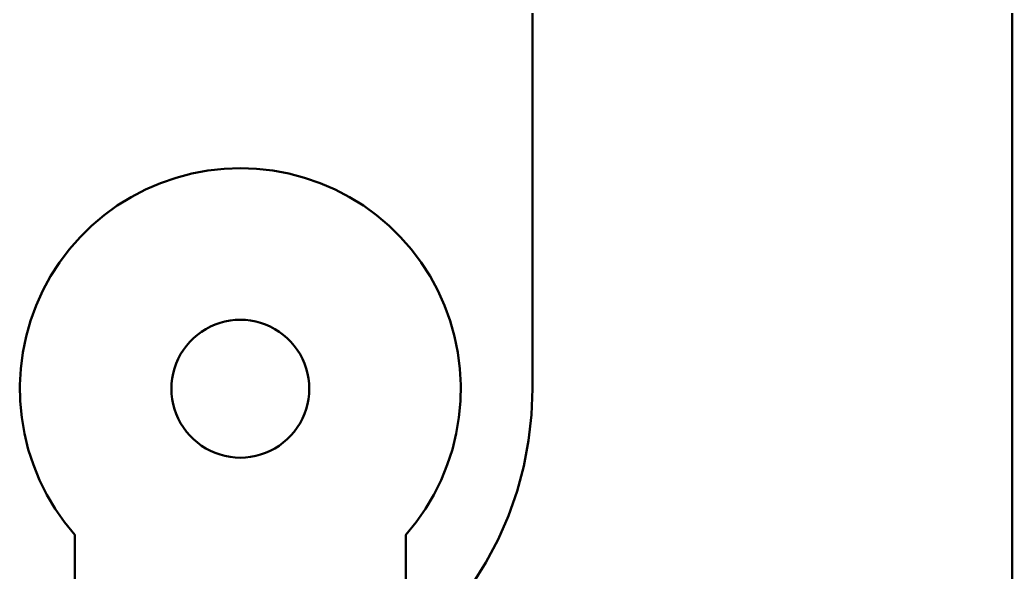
# Model space of a CAD drawing. Header units: millimetres. Extents: x 0 to 420, y 0 to 297.
# Drawn here: x 167 to 179, y 237.12 to 243.79 of the extents above; entities that cross this region are included whole.
import ezdxf

# ---------------------------------------------------------------- set-up
doc = ezdxf.new("R2010")
doc.units = ezdxf.units.MM
doc.linetypes.add('DASHED', pattern=[1.524, 1.27, -0.254])
doc.layers.add('HIDDEN', color=8, linetype='DASHED', lineweight=25)
doc.layers.add('VISIBLE', color=7, linetype='CONTINUOUS', lineweight=50)

msp = doc.modelspace()

# ---------------------------------------------------------------- linework, layer by layer
at = {"layer": 'HIDDEN'}
for points in [[(179, 272), (179, 235.33333)], [(179, 235.33333), (179, 272)], [(179, 233.66667), (179, 272)], [(173.2, 262.3467), (173.2, 239.33333)], [(169.07964, 241.93458), (168.88896, 241.88408)], [(169.27352, 241.97086), (169.07964, 241.93458)], [(169.46955, 241.9927), (169.27352, 241.97086)], [(169.66667, 242), (169.46955, 241.9927)], [(169.86378, 241.9927), (169.66667, 242)], [(170.05981, 241.97086), (169.86378, 241.9927)], [(170.2537, 241.93458), (170.05981, 241.97086)], [(170.44437, 241.88408), (170.2537, 241.93458)], [(168.70255, 241.81961), (168.52141, 241.74155)], [(168.88896, 241.88408), (168.70255, 241.81961)], [(170.63079, 241.81961), (170.44437, 241.88408)], [(170.81193, 241.74155), (170.63079, 241.81961)], [(168.52141, 241.74155), (168.34653, 241.6503)], [(170.9868, 241.6503), (170.81193, 241.74155)], [(168.34653, 241.6503), (168.17888, 241.54638)], [(171.15446, 241.54638), (170.9868, 241.6503)], [(168.17888, 241.54638), (168.01936, 241.43036)], [(171.31397, 241.43036), (171.15446, 241.54638)], [(168.01936, 241.43036), (167.86886, 241.30286)], [(171.46447, 241.30286), (171.31397, 241.43036)], [(167.86886, 241.30286), (167.7282, 241.16458)], [(171.60513, 241.16458), (171.46447, 241.30286)], [(167.7282, 241.16458), (167.59814, 241.01628)], [(171.73519, 241.01628), (171.60513, 241.16458)], [(167.59814, 241.01628), (167.4794, 240.85878)], [(171.85393, 240.85878), (171.73519, 241.01628)], [(167.4794, 240.85878), (167.37263, 240.69293)], [(171.96071, 240.69293), (171.85393, 240.85878)], [(167.37263, 240.69293), (167.27841, 240.51964)], [(172.05493, 240.51964), (171.96071, 240.69293)], [(167.27841, 240.51964), (167.19725, 240.33986)], [(172.13608, 240.33986), (172.05493, 240.51964)], [(167.19725, 240.33986), (167.12961, 240.15457)], [(172.20373, 240.15457), (172.13608, 240.33986)], [(167.12961, 240.15457), (167.07584, 239.96479)], [(169.36222, 240.10906), (169.42104, 240.12964)], [(169.42104, 240.12964), (169.48123, 240.14577)], [(169.48123, 240.14577), (169.54246, 240.15736)], [(169.54246, 240.15736), (169.60439, 240.16434)], [(169.60439, 240.16434), (169.66667, 240.16667)], [(169.66667, 240.16667), (169.72894, 240.16434)], [(169.72894, 240.16434), (169.79087, 240.15736)], [(169.79087, 240.15736), (169.8521, 240.14577)], [(169.8521, 240.14577), (169.9123, 240.12964)], [(169.9123, 240.12964), (169.97112, 240.10906)], [(172.25749, 239.96479), (172.20373, 240.15457)], [(169.14709, 239.98486), (169.19723, 240.02187)], [(169.19723, 240.02187), (169.25, 240.05502)], [(169.25, 240.05502), (169.3051, 240.08414)], [(169.3051, 240.08414), (169.36222, 240.10906)], [(169.97112, 240.10906), (170.02824, 240.08414)], [(170.02824, 240.08414), (170.08333, 240.05502)], [(170.08333, 240.05502), (170.1361, 240.02187)], [(170.1361, 240.02187), (170.18624, 239.98486)], [(167.07584, 239.96479), (167.03625, 239.77156)], [(169.01514, 239.85291), (169.05579, 239.90014)], [(169.05579, 239.90014), (169.09986, 239.94421)], [(169.09986, 239.94421), (169.14709, 239.98486)], [(170.18624, 239.98486), (170.23348, 239.94421)], [(170.23348, 239.94421), (170.27754, 239.90014)], [(170.27754, 239.90014), (170.31819, 239.85291)], [(172.29708, 239.77156), (172.25749, 239.96479)], [(167.03625, 239.77156), (167.01106, 239.57593)], [(168.94498, 239.75), (168.97813, 239.80277)], [(168.97813, 239.80277), (169.01514, 239.85291)], [(170.31819, 239.85291), (170.3552, 239.80277)], [(170.3552, 239.80277), (170.38835, 239.75)], [(172.32228, 239.57593), (172.29708, 239.77156)], [(168.87036, 239.57896), (168.89094, 239.63778)], [(168.89094, 239.63778), (168.91586, 239.6949)], [(168.91586, 239.6949), (168.94498, 239.75)], [(170.38835, 239.75), (170.41747, 239.6949)], [(170.41747, 239.6949), (170.44239, 239.63778)], [(170.44239, 239.63778), (170.46298, 239.57896)], [(167.01106, 239.57593), (167.00039, 239.37897)], [(168.84264, 239.45754), (168.85423, 239.51877)], [(168.85423, 239.51877), (168.87036, 239.57896)], [(170.46298, 239.57896), (170.47911, 239.51877)], [(170.47911, 239.51877), (170.49069, 239.45754)], [(172.33294, 239.37897), (172.32228, 239.57593)], [(168.83333, 239.33333), (168.83566, 239.39561)], [(168.83566, 239.39561), (168.84264, 239.45754)], [(170.49069, 239.45754), (170.49767, 239.39561)], [(170.49767, 239.39561), (170.5, 239.33333)], [(167.00039, 239.37897), (167.00431, 239.18176)], [(168.83566, 239.27106), (168.83333, 239.33333)], [(170.5, 239.33333), (170.49767, 239.27106)], [(172.32902, 239.18176), (172.33294, 239.37897)], [(173.18826, 239.01947), (173.2, 239.33333)], [(167.00431, 239.18176), (167.0228, 238.98538)], [(168.84264, 239.20913), (168.83566, 239.27106)], [(168.85423, 239.1479), (168.84264, 239.20913)], [(170.49069, 239.20913), (170.47911, 239.1479)], [(170.49767, 239.27106), (170.49069, 239.20913)], [(172.31054, 238.98538), (172.32902, 239.18176)], [(168.87036, 239.0877), (168.85423, 239.1479)], [(168.89094, 239.02888), (168.87036, 239.0877)], [(170.46298, 239.0877), (170.44239, 239.02888)], [(170.47911, 239.1479), (170.46298, 239.0877)], [(167.0228, 238.98538), (167.05575, 238.7909)], [(168.91586, 238.97176), (168.89094, 239.02888)], [(168.94498, 238.91667), (168.91586, 238.97176)], [(168.97813, 238.8639), (168.94498, 238.91667)], [(170.38835, 238.91667), (170.3552, 238.8639)], [(170.41747, 238.97176), (170.38835, 238.91667)], [(170.44239, 239.02888), (170.41747, 238.97176)], [(172.27758, 238.7909), (172.31054, 238.98538)], [(173.15309, 238.70736), (173.18826, 239.01947)], [(169.01514, 238.81376), (168.97813, 238.8639)], [(169.05579, 238.76652), (169.01514, 238.81376)], [(170.31819, 238.81376), (170.27754, 238.76652)], [(170.3552, 238.8639), (170.31819, 238.81376)], [(167.05575, 238.7909), (167.10299, 238.5994)], [(169.09986, 238.72246), (169.05579, 238.76652)], [(169.14709, 238.68181), (169.09986, 238.72246)], [(169.19723, 238.6448), (169.14709, 238.68181)], [(170.18624, 238.68181), (170.1361, 238.6448)], [(170.23348, 238.72246), (170.18624, 238.68181)], [(170.27754, 238.76652), (170.23348, 238.72246)], [(172.23035, 238.5994), (172.27758, 238.7909)], [(173.0947, 238.39875), (173.15309, 238.70736)], [(167.10299, 238.5994), (167.16425, 238.4119)], [(169.25, 238.61165), (169.19723, 238.6448)], [(169.3051, 238.58253), (169.25, 238.61165)], [(169.36222, 238.55761), (169.3051, 238.58253)], [(169.42104, 238.53702), (169.36222, 238.55761)], [(169.97112, 238.55761), (169.9123, 238.53702)], [(170.02824, 238.58253), (169.97112, 238.55761)], [(170.08333, 238.61165), (170.02824, 238.58253)], [(170.1361, 238.6448), (170.08333, 238.61165)], [(172.16908, 238.4119), (172.23035, 238.5994)], [(169.48123, 238.52089), (169.42104, 238.53702)], [(169.54246, 238.50931), (169.48123, 238.52089)], [(169.60439, 238.50233), (169.54246, 238.50931)], [(169.66667, 238.5), (169.60439, 238.50233)], [(169.72894, 238.50233), (169.66667, 238.5)], [(169.79087, 238.50931), (169.72894, 238.50233)], [(169.8521, 238.52089), (169.79087, 238.50931)], [(169.9123, 238.53702), (169.8521, 238.52089)], [(167.16425, 238.4119), (167.23921, 238.22945)], [(172.09413, 238.22945), (172.16908, 238.4119)], [(173.01341, 238.09536), (173.0947, 238.39875)], [(167.23921, 238.22945), (167.32744, 238.05304)], [(172.00589, 238.05304), (172.09413, 238.22945)], [(172.90967, 237.7989), (173.01341, 238.09536)], [(167.32744, 238.05304), (167.42848, 237.88363)], [(171.90485, 237.88363), (172.00589, 238.05304)], [(167.42848, 237.88363), (167.54176, 237.72216)], [(171.79157, 237.72216), (171.90485, 237.88363)], [(167.54176, 237.72216), (167.66667, 237.5695)], [(171.66667, 237.5695), (171.79157, 237.72216)], [(172.78407, 237.51102), (172.90967, 237.7989)], [(167.66667, 227.66667), (167.66667, 237.5695)], [(171.66667, 227.66667), (171.66667, 237.5695)], [(172.63731, 237.23333), (172.78407, 237.51102)], [(172.4702, 236.96739), (172.63731, 237.23333)]]:
    msp.add_lwpolyline(points, dxfattribs=at)
at = {"layer": 'VISIBLE'}
for points in [[(173.2, 272), (173.2, 239.33333)], [(179, 272), (179, 233.66667)], [(168.88896, 241.88408), (169.07964, 241.93458)], [(169.07964, 241.93458), (169.27352, 241.97086)], [(169.27352, 241.97086), (169.46955, 241.9927)], [(169.46955, 241.9927), (169.66667, 242)], [(169.66667, 242), (169.86378, 241.9927)], [(169.86378, 241.9927), (170.05981, 241.97086)], [(170.05981, 241.97086), (170.2537, 241.93458)], [(170.2537, 241.93458), (170.44437, 241.88408)], [(168.52141, 241.74155), (168.70255, 241.81961)], [(168.70255, 241.81961), (168.88896, 241.88408)], [(170.44437, 241.88408), (170.63079, 241.81961)], [(170.63079, 241.81961), (170.81193, 241.74155)], [(168.34653, 241.6503), (168.52141, 241.74155)], [(170.81193, 241.74155), (170.9868, 241.6503)], [(168.17888, 241.54638), (168.34653, 241.6503)], [(170.9868, 241.6503), (171.15446, 241.54638)], [(168.01936, 241.43036), (168.17888, 241.54638)], [(171.15446, 241.54638), (171.31397, 241.43036)], [(167.86886, 241.30286), (168.01936, 241.43036)], [(171.31397, 241.43036), (171.46447, 241.30286)], [(167.7282, 241.16458), (167.86886, 241.30286)], [(171.46447, 241.30286), (171.60513, 241.16458)], [(167.59814, 241.01628), (167.7282, 241.16458)], [(171.60513, 241.16458), (171.73519, 241.01628)], [(167.4794, 240.85878), (167.59814, 241.01628)], [(171.73519, 241.01628), (171.85393, 240.85878)], [(167.37263, 240.69293), (167.4794, 240.85878)], [(171.85393, 240.85878), (171.96071, 240.69293)], [(167.27841, 240.51964), (167.37263, 240.69293)], [(171.96071, 240.69293), (172.05493, 240.51964)], [(167.19725, 240.33986), (167.27841, 240.51964)], [(172.05493, 240.51964), (172.13608, 240.33986)], [(167.12961, 240.15457), (167.19725, 240.33986)], [(172.13608, 240.33986), (172.20373, 240.15457)], [(167.07584, 239.96479), (167.12961, 240.15457)], [(169.42104, 240.12964), (169.36222, 240.10906)], [(169.48123, 240.14577), (169.42104, 240.12964)], [(169.54246, 240.15736), (169.48123, 240.14577)], [(169.60439, 240.16434), (169.54246, 240.15736)], [(169.66667, 240.16667), (169.60439, 240.16434)], [(169.72894, 240.16434), (169.66667, 240.16667)], [(169.79087, 240.15736), (169.72894, 240.16434)], [(169.8521, 240.14577), (169.79087, 240.15736)], [(169.9123, 240.12964), (169.8521, 240.14577)], [(169.97112, 240.10906), (169.9123, 240.12964)], [(172.20373, 240.15457), (172.25749, 239.96479)], [(169.19723, 240.02187), (169.14709, 239.98486)], [(169.25, 240.05502), (169.19723, 240.02187)], [(169.3051, 240.08414), (169.25, 240.05502)], [(169.36222, 240.10906), (169.3051, 240.08414)], [(170.02824, 240.08414), (169.97112, 240.10906)], [(170.08333, 240.05502), (170.02824, 240.08414)], [(170.1361, 240.02187), (170.08333, 240.05502)], [(170.18624, 239.98486), (170.1361, 240.02187)], [(167.03625, 239.77156), (167.07584, 239.96479)], [(169.05579, 239.90014), (169.01514, 239.85291)], [(169.09986, 239.94421), (169.05579, 239.90014)], [(169.14709, 239.98486), (169.09986, 239.94421)], [(170.23348, 239.94421), (170.18624, 239.98486)], [(170.27754, 239.90014), (170.23348, 239.94421)], [(170.31819, 239.85291), (170.27754, 239.90014)], [(172.25749, 239.96479), (172.29708, 239.77156)], [(167.01106, 239.57593), (167.03625, 239.77156)], [(168.97813, 239.80277), (168.94498, 239.75)], [(169.01514, 239.85291), (168.97813, 239.80277)], [(170.3552, 239.80277), (170.31819, 239.85291)], [(170.38835, 239.75), (170.3552, 239.80277)], [(172.29708, 239.77156), (172.32228, 239.57593)], [(168.89094, 239.63778), (168.87036, 239.57896)], [(168.91586, 239.6949), (168.89094, 239.63778)], [(168.94498, 239.75), (168.91586, 239.6949)], [(170.41747, 239.6949), (170.38835, 239.75)], [(170.44239, 239.63778), (170.41747, 239.6949)], [(170.46298, 239.57896), (170.44239, 239.63778)], [(167.00039, 239.37897), (167.01106, 239.57593)], [(168.85423, 239.51877), (168.84264, 239.45754)], [(168.87036, 239.57896), (168.85423, 239.51877)], [(170.47911, 239.51877), (170.46298, 239.57896)], [(170.49069, 239.45754), (170.47911, 239.51877)], [(172.32228, 239.57593), (172.33294, 239.37897)], [(168.83566, 239.39561), (168.83333, 239.33333)], [(168.84264, 239.45754), (168.83566, 239.39561)], [(170.49767, 239.39561), (170.49069, 239.45754)], [(170.5, 239.33333), (170.49767, 239.39561)], [(167.00431, 239.18176), (167.00039, 239.37897)], [(168.83333, 239.33333), (168.83566, 239.27106)], [(170.49767, 239.27106), (170.5, 239.33333)], [(172.33294, 239.37897), (172.32902, 239.18176)], [(173.18826, 239.01947), (173.2, 239.33333)], [(167.0228, 238.98538), (167.00431, 239.18176)], [(168.83566, 239.27106), (168.84264, 239.20913)], [(168.84264, 239.20913), (168.85423, 239.1479)], [(170.47911, 239.1479), (170.49069, 239.20913)], [(170.49069, 239.20913), (170.49767, 239.27106)], [(172.32902, 239.18176), (172.31054, 238.98538)], [(168.85423, 239.1479), (168.87036, 239.0877)], [(168.87036, 239.0877), (168.89094, 239.02888)], [(170.44239, 239.02888), (170.46298, 239.0877)], [(170.46298, 239.0877), (170.47911, 239.1479)], [(167.05575, 238.7909), (167.0228, 238.98538)], [(168.89094, 239.02888), (168.91586, 238.97176)], [(168.91586, 238.97176), (168.94498, 238.91667)], [(168.94498, 238.91667), (168.97813, 238.8639)], [(170.3552, 238.8639), (170.38835, 238.91667)], [(170.38835, 238.91667), (170.41747, 238.97176)], [(170.41747, 238.97176), (170.44239, 239.02888)], [(172.31054, 238.98538), (172.27758, 238.7909)], [(173.15309, 238.70736), (173.18826, 239.01947)], [(168.97813, 238.8639), (169.01514, 238.81376)], [(169.01514, 238.81376), (169.05579, 238.76652)], [(170.27754, 238.76652), (170.31819, 238.81376)], [(170.31819, 238.81376), (170.3552, 238.8639)], [(167.10299, 238.5994), (167.05575, 238.7909)], [(169.05579, 238.76652), (169.09986, 238.72246)], [(169.09986, 238.72246), (169.14709, 238.68181)], [(169.14709, 238.68181), (169.19723, 238.6448)], [(170.1361, 238.6448), (170.18624, 238.68181)], [(170.18624, 238.68181), (170.23348, 238.72246)], [(170.23348, 238.72246), (170.27754, 238.76652)], [(172.27758, 238.7909), (172.23035, 238.5994)], [(173.0947, 238.39875), (173.15309, 238.70736)], [(167.16425, 238.4119), (167.10299, 238.5994)], [(169.19723, 238.6448), (169.25, 238.61165)], [(169.25, 238.61165), (169.3051, 238.58253)], [(169.3051, 238.58253), (169.36222, 238.55761)], [(169.36222, 238.55761), (169.42104, 238.53702)], [(169.9123, 238.53702), (169.97112, 238.55761)], [(169.97112, 238.55761), (170.02824, 238.58253)], [(170.02824, 238.58253), (170.08333, 238.61165)], [(170.08333, 238.61165), (170.1361, 238.6448)], [(172.23035, 238.5994), (172.16908, 238.4119)], [(169.42104, 238.53702), (169.48123, 238.52089)], [(169.48123, 238.52089), (169.54246, 238.50931)], [(169.54246, 238.50931), (169.60439, 238.50233)], [(169.60439, 238.50233), (169.66667, 238.5)], [(169.66667, 238.5), (169.72894, 238.50233)], [(169.72894, 238.50233), (169.79087, 238.50931)], [(169.79087, 238.50931), (169.8521, 238.52089)], [(169.8521, 238.52089), (169.9123, 238.53702)], [(167.23921, 238.22945), (167.16425, 238.4119)], [(172.16908, 238.4119), (172.09413, 238.22945)], [(173.01341, 238.09536), (173.0947, 238.39875)], [(167.32744, 238.05304), (167.23921, 238.22945)], [(172.09413, 238.22945), (172.00589, 238.05304)], [(172.90967, 237.7989), (173.01341, 238.09536)], [(167.42848, 237.88363), (167.32744, 238.05304)], [(172.00589, 238.05304), (171.90485, 237.88363)], [(167.54176, 237.72216), (167.42848, 237.88363)], [(171.90485, 237.88363), (171.79157, 237.72216)], [(167.66667, 237.5695), (167.54176, 237.72216)], [(171.79157, 237.72216), (171.66667, 237.5695)], [(172.78407, 237.51102), (172.90967, 237.7989)], [(167.66667, 235.13333), (167.66667, 237.5695)], [(171.66667, 236.09096), (171.66667, 237.5695)], [(172.63731, 237.23333), (172.78407, 237.51102)], [(172.4702, 236.96739), (172.63731, 237.23333)]]:
    msp.add_lwpolyline(points, dxfattribs=at)

doc.saveas('drawing.dxf')
